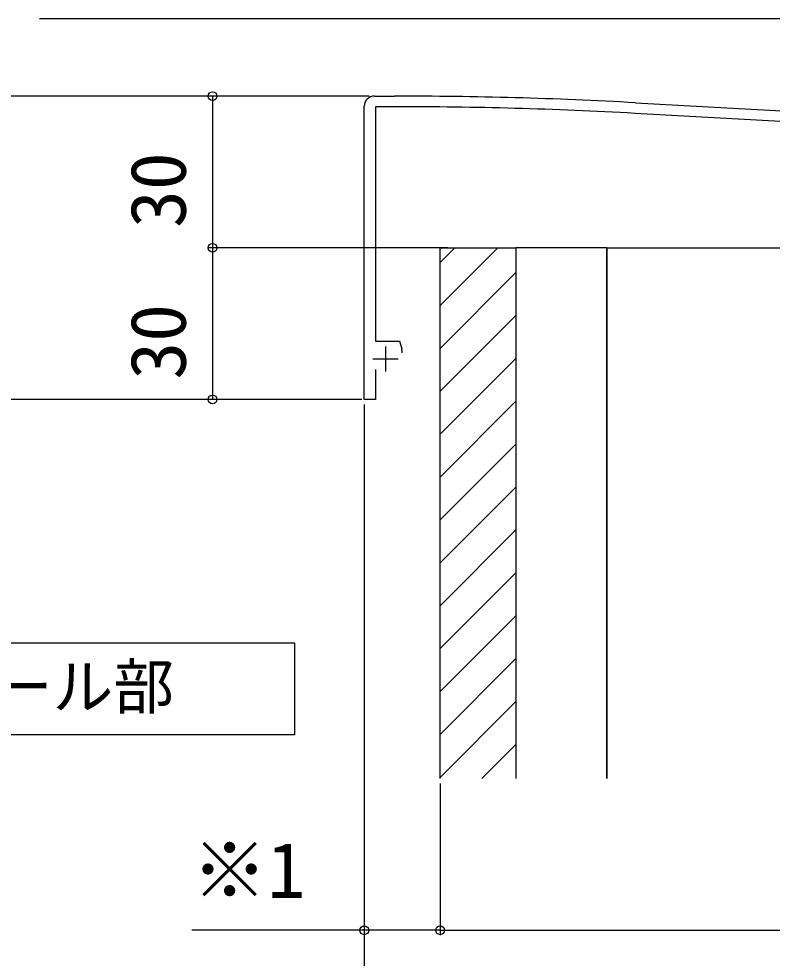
# Model space of a CAD drawing. Units: millimetres, scale not verified. Extents: x -875 to 875, y -1300 to 1294.
# Drawn here: x -103.7 to 45.3, y -289.2 to -103.4 of the extents above; entities that cross this region are included whole.
import ezdxf
from ezdxf.enums import TextEntityAlignment as Align

# ---------------------------------------------------------------- set-up
doc = ezdxf.new("R2010")
doc.units = ezdxf.units.MM
doc.header["$LTSCALE"] = 8
for name, color, linetype in [('0-1_USER1', 3, 'Continuous'), ('0-2_YKK_11', 7, 'Continuous'), ('0-7_YKK_D', 6, 'Continuous'), ('0-9_YSS_K', 3, 'Continuous')]:
    doc.layers.add(name, color=color, linetype=linetype)
doc.styles.add('ＭＳ ゴシック', font='')
doc.styles.get('ＭＳ ゴシック').set_extended_font_data('MS Gothic')

msp = doc.modelspace()

# ---------------------------------------------------------------- linework, layer by layer
at = {"layer": '0-1_USER1'}
msp.add_lwpolyline([(-161.482, -245.043), (-161.482, -226.843), (-49.251, -226.843), (-49.251, -245.043), (-154.103, -245.043)], close=True, dxfattribs=at)
at = {"layer": '0-2_YKK_11'}
for p, q in [((-33.423, -118.701), (-29.423, -118.701)), ((18.242, -120.015), (262.688, -133.596)), ((-31.223, -168.201), (-31.223, -173.201)), ((-33.723, -170.701), (-28.723, -170.701))]:
    msp.add_line(p, q, dxfattribs=at)
for points in [[(-33.223, -172.801), (-33.223, -178.701), (-35.423, -178.701), (-35.423, -120.701)], [(-29.423, -120.801), (-33.223, -120.801), (-33.223, -167.201), (-28.423, -167.201), (-28.025, -168.685)], [(257.179, -168.685), (257.577, -167.201), (262.377, -167.201), (262.377, -135.682), (115.035, -127.496), (114.858, -127.366), (114.309, -127.336), (114.12, -127.445), (18.126, -122.112)]]:
    msp.add_lwpolyline(points, dxfattribs=at)
for centre, radius, start, end in [((-33.423, -120.701), 2, 90.00001, 179.99999), ((-29.423, -983.406), 864.705, 86.84007, 89.99999), ((-29.423, -983.399), 862.598, 86.84008, 90), ((-30.923, -169.462), 3, 0.00005, 15.00002)]:
    msp.add_arc(centre, radius, start, end, dxfattribs=at)
at = {"layer": '0-7_YKK_D'}
for p, q in [((-34.423, -118.701), (-126.423, -118.701)), ((-34.423, -118.701), (-126.423, -118.701)), ((-34.423, -118.701), (-66.423, -118.701)), ((-65.423, -118.701), (-65.423, -148.701)), ((-18.923, -148.701), (-66.423, -148.701)), ((-18.923, -148.701), (-66.423, -148.701)), ((-65.423, -148.701), (-65.423, -178.701)), ((-36.423, -178.701), (-126.423, -178.701)), ((-35.923, -178.701), (-66.423, -178.701)), ((-35.423, -179.701), (-35.423, -314.701)), ((-35.423, -179.701), (-35.423, -284.701)), ((-20.423, -254.701), (-20.423, -284.701)), ((-20.423, -254.701), (-20.423, -284.701)), ((-20.423, -283.701), (249.577, -283.701))]:
    msp.add_line(p, q, dxfattribs=at)
for points in [[(155.077, -103.407), (114.577, -103.407), (-99.684, -103.407)], [(-20.423, -283.701), (-35.423, -283.701), (-69.514, -283.701)]]:
    msp.add_lwpolyline(points, dxfattribs=at)
for centre in [(-65.423, -118.701), (-65.423, -148.701), (-65.423, -148.701), (-65.423, -178.701), (-35.423, -283.701), (-20.423, -283.701), (-20.423, -283.701)]:
    msp.add_circle(centre, 0.875, dxfattribs=at)
at = {"layer": '0-9_YSS_K'}
for p, q in [((-9.005, -148.701), (-20.423, -160.119)), ((-17.49, -148.701), (-20.423, -151.633)), ((12.577, -148.701), (216.577, -148.701)), ((12.577, -148.701), (12.577, -253.701)), ((12.577, -253.701), (12.577, -148.701)), ((-5.423, -153.604), (-20.423, -168.604)), ((-5.423, -162.089), (-20.423, -177.089)), ((-5.423, -170.575), (-20.423, -185.575)), ((-5.423, -179.06), (-20.423, -194.06)), ((-5.423, -187.545), (-20.423, -202.545)), ((-5.423, -196.03), (-20.423, -211.03)), ((-5.423, -204.516), (-20.423, -219.516)), ((-5.423, -213.001), (-20.423, -228.001)), ((-5.423, -221.486), (-20.423, -236.486)), ((-5.423, -229.972), (-20.423, -244.972)), ((-5.423, -238.457), (-20.423, -253.457)), ((-5.423, -246.942), (-12.181, -253.701))]:
    msp.add_line(p, q, dxfattribs=at)
for points in [[(-20.423, -253.701), (-20.423, -148.701), (-5.423, -148.701), (-5.423, -253.701)], [(12.577, -148.701), (-5.423, -148.701), (-5.423, -253.701)]]:
    msp.add_lwpolyline(points, dxfattribs=at)

# ---------------------------------------------------------------- texts
at = {"layer": '0-1_USER1', "style": 'ＭＳ ゴシック'}
msp.add_text('トップレール部', height=8.798, dxfattribs=at).set_placement((-157.057, -242.548), align=Align.BOTTOM_LEFT)
at = {"layer": '0-7_YKK_D', "style": 'ＭＳ ゴシック'}
for p in [(-67.423, -144.78), (-67.423, -174.78)]:
    msp.add_text('30', height=11, rotation=90, dxfattribs=at).set_placement(p, align=Align.BOTTOM_LEFT)
msp.add_text('※1', height=11, dxfattribs=at).set_placement((-69.559, -280.593), align=Align.BOTTOM_LEFT)

doc.saveas('drawing.dxf')
